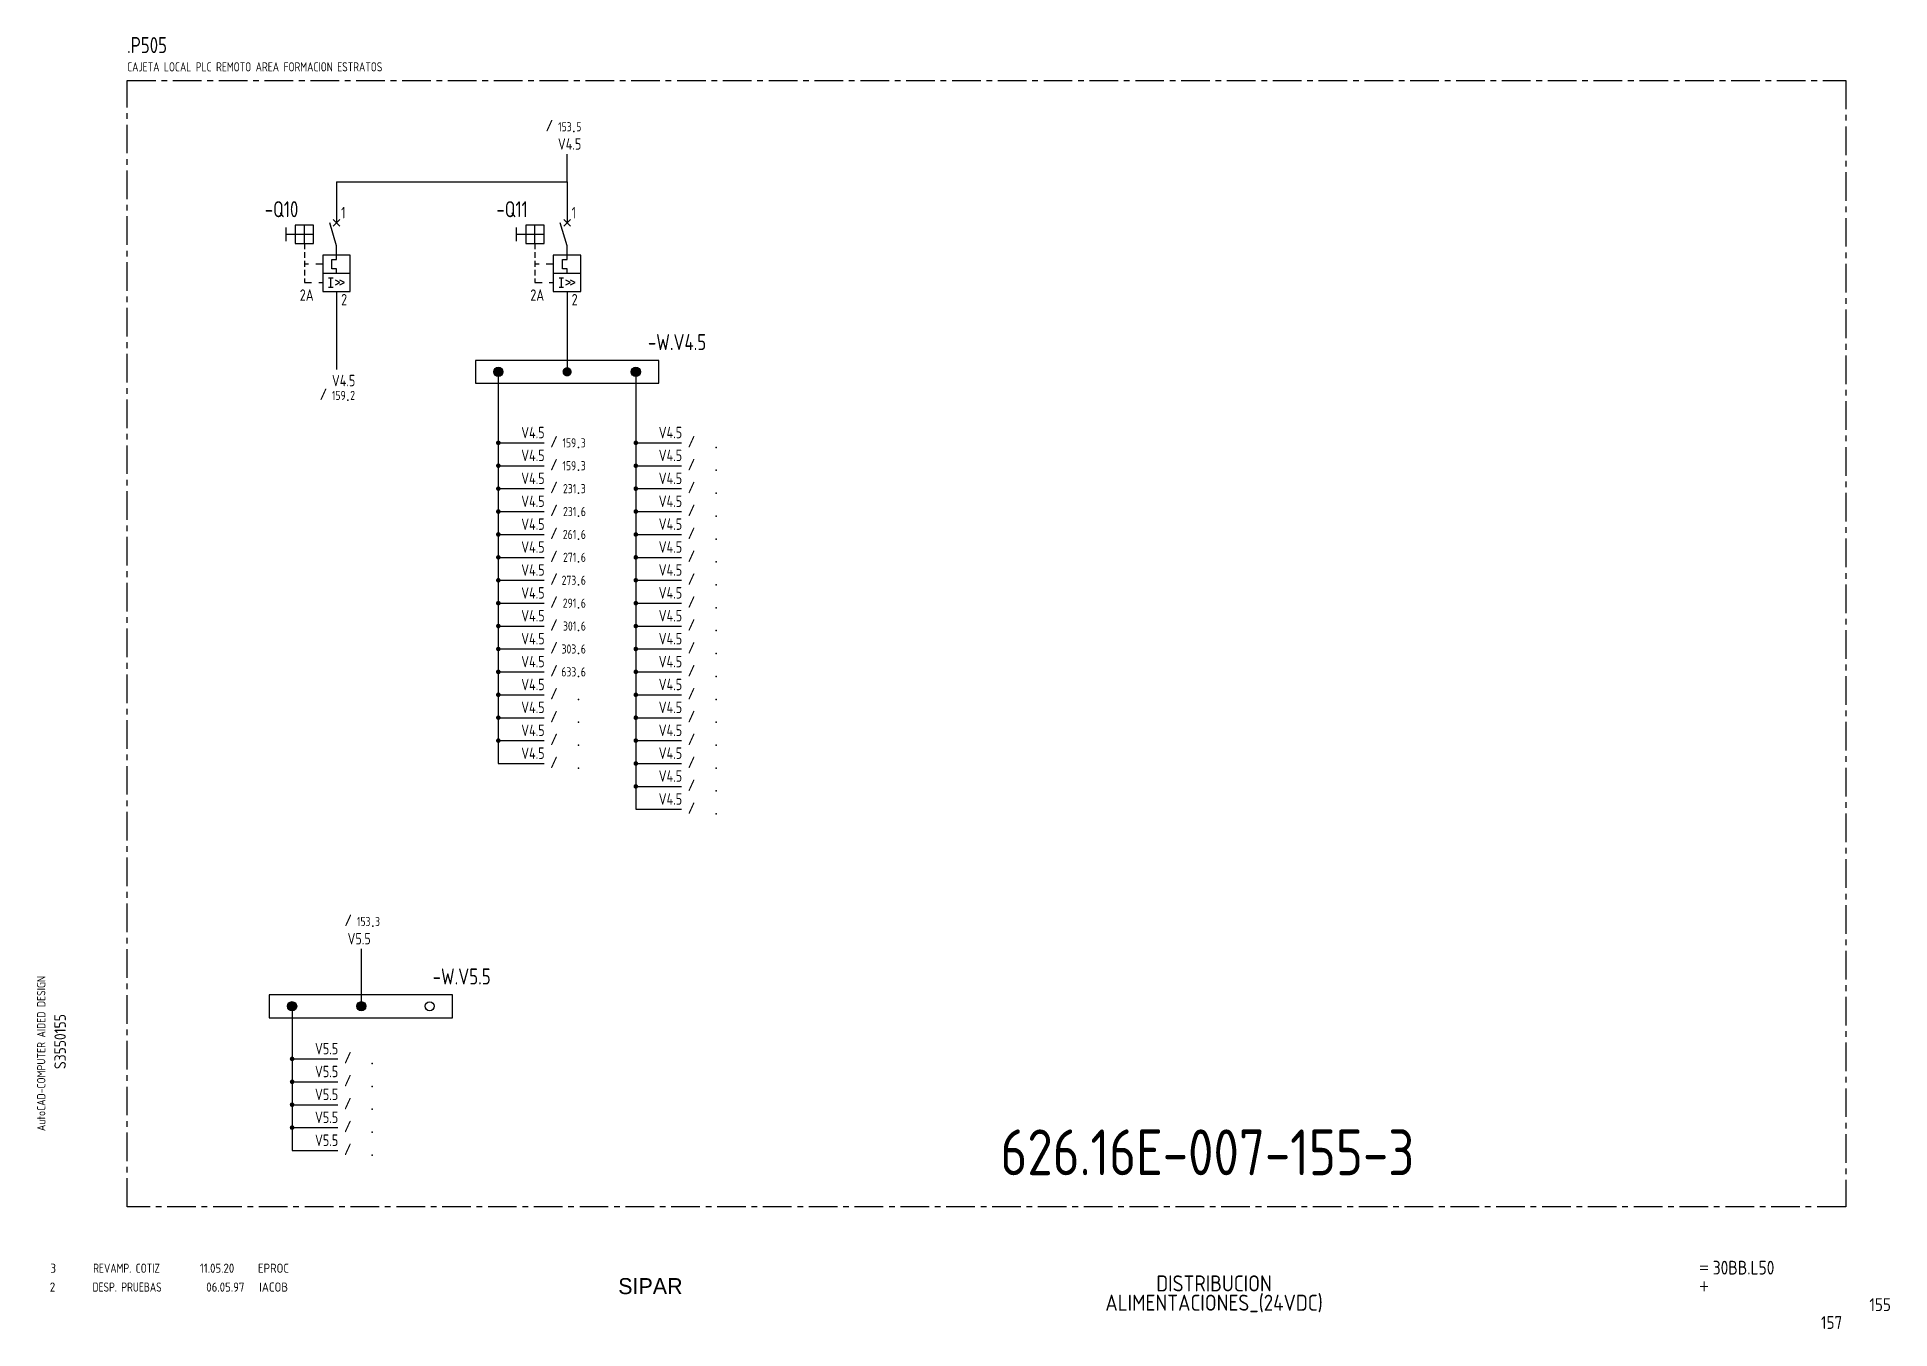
# Model space of a CAD drawing. Extents: x 10 to 414, y 6 to 288.
import ezdxf
from ezdxf.enums import TextEntityAlignment as Align

# ---------------------------------------------------------------- set-up
doc = ezdxf.new("R2010")
doc.units = 0
doc.header["$LTSCALE"] = 5
doc.header["$MEASUREMENT"] = 0
doc.header["$PDSIZE"] = -2
for name, pattern in [('CENTER', [2, 1.25, -0.25, 0.25, -0.25]), ('DASHED', [0.75, 0.5, -0.25]), ('HIDDEN', [0.38, 0.25, -0.13]), ('HIDDEN1', [0.62, 0.31, -0.31])]:
    doc.linetypes.add(name, pattern=pattern)
doc.layers.get('0').update_dxf_attribs({"linetype": 'CONTINUOUS'})
doc.layers.add('CART', color=7, linetype='CONTINUOUS')
doc.styles.add('DIN', font='DIN.shx', dxfattribs={"width": 0.85})
doc.styles.add('ISO', font='DIN', dxfattribs={"width": 0.8})
doc.styles.add('N', font='ROMANS', dxfattribs={"width": 0.85, "height": 3})
doc.styles.add('SIMPLEX', font='SIMPLEX', dxfattribs={"width": 0.85})
doc.styles.add('X', font='UNIV.SHX', dxfattribs={"height": 3.5})

# ---------------------------------------------------------------- blocks, each defined once
blk = doc.blocks.new('NOTA')
at = {"color": 5, "linetype": 'Continuous'}
blk.add_line((0, 0), (0, 0), dxfattribs=at)
at = {"color": 3, "style": 'DIN', "width": 0.8}
blk.add_attdef('NOME', text='', height=3.5, dxfattribs=at).set_placement((0, 0), align=Align.MIDDLE)
at = {"color": 7, "style": 'SIMPLEX', "flags": 9}
for tag, p in [('TIPO', (-2.04, -5.14)), ('QUADRO', (-2.04, -7.64))]:
    blk.add_attdef(tag, p, '', height=1, dxfattribs=at)
blk = doc.blocks.new('CEI1076')
blk.add_point((-3.5, -1))
at = {"style": 'ISO'}
blk.add_text('/', height=2.5, dxfattribs=at).set_placement((-8, -1), align=Align.RIGHT)
for tag, height, style, flags, p in [('FG', 2, 'ISO', 8, (-4, -1)), ('#LINEA', 2.5, 'SIMPLEX', 1, (13.5, -4))]:
    blk.add_attdef(tag, text='', height=height, dxfattribs=dict(style=style, flags=flags)).set_placement(p, align=Align.RIGHT)
for tag, p, height, style, flags in [('CAT', (-3, -1), 2, 'ISO', 8), ('PRES', (2.5, -8.5), 2.5, 'SIMPLEX', 9)]:
    blk.add_attdef(tag, p, '', height=height, dxfattribs=dict(style=style, flags=flags))
at = {"color": 7, "linetype": 'Continuous', "style": 'ISO'}
blk.add_attdef('NOME', (3.5, 1), '', height=2.5, dxfattribs=at)
blk = doc.blocks.new('BOX')
at = {"color": 3, "style": 'ISO', "width": 0.8}
blk.add_attdef('BOX', (0, 6), '', height=3.5, dxfattribs=at)
at = {"color": 7, "style": 'ISO', "width": 0.8}
blk.add_attdef('DESC', (0, 2), '', height=2, dxfattribs=at)
blk = doc.blocks.new('REV2')
at = {"color": 3, "style": 'DIN'}
for s, width, p in [('2', 0.9, (12.45, 13.79)), ('DESP. PRUEBAS', 0.8, (21.76, 13.79)), ('06.05.97', 0.9, (46.59, 13.79)), ('IACOB', 0.9, (58.16, 13.79))]:
    blk.add_text(s, height=2, dxfattribs=dict(at, width=width)).set_placement(p)
blk = doc.blocks.new('X')
at = {"color": 7, "linetype": 'DASHED'}
for p, q in [((0.73, 0.73), (-0.73, -0.73)), ((-0.73, 0.73), (0.73, -0.73))]:
    blk.add_line(p, q, dxfattribs=at)

msp = doc.modelspace()

# ---------------------------------------------------------------- linework, layer by layer
at = {"color": 3, "linetype": 'CENTER'}
for p, q in [((29.32, 32.29), (29.32, 278.17)), ((29.32, 278.17), (404.32, 278.17)), ((404.32, 278.17), (404.32, 32.29)), ((404.32, 32.29), (29.32, 32.29))]:
    msp.add_line(p, q, dxfattribs=at)
for p, q in [((125.32, 256.09), (125.32, 262.09)), ((75.02, 256.09), (75.02, 247.09)), ((75.02, 256.09), (125.32, 256.09)), ((125.32, 256.09), (125.32, 247.09)), ((75.02, 242.09), (73.52, 247.09)), ((125.32, 242.09), (123.82, 247.09)), ((64.02, 243.09), (64.02, 246.09)), ((70.02, 244.59), (64.02, 244.59)), ((70.02, 246.59), (66.02, 246.59)), ((66.02, 246.59), (66.02, 242.59)), ((66.02, 242.59), (70.02, 242.59)), ((68.02, 242.59), (68.02, 246.59)), ((70.02, 242.59), (70.02, 246.59)), ((114.32, 243.09), (114.32, 246.09)), ((120.32, 244.59), (114.32, 244.59)), ((120.32, 246.59), (116.32, 246.59)), ((116.32, 246.59), (116.32, 242.59)), ((116.32, 242.59), (120.32, 242.59)), ((118.32, 242.59), (118.32, 246.59)), ((120.32, 242.59), (120.32, 246.59)), ((78.02, 240.09), (72.02, 240.09)), ((72.02, 240.09), (72.02, 232.09)), ((74.02, 237.09), (74.02, 239.09)), ((74.02, 239.09), (75.02, 239.09)), ((75.02, 239.09), (75.02, 242.09)), ((78.02, 232.09), (78.02, 240.09)), ((128.32, 240.09), (122.32, 240.09)), ((122.32, 240.09), (122.32, 232.09)), ((124.32, 237.09), (124.32, 239.09)), ((124.32, 239.09), (125.32, 239.09)), ((125.32, 239.09), (125.32, 242.09)), ((128.32, 232.09), (128.32, 240.09)), ((78.02, 236.09), (72.02, 236.09)), ((73.27, 235.09), (74.27, 235.09)), ((73.77, 233.09), (73.77, 235.09)), ((75.02, 237.09), (74.02, 237.09)), ((75.77, 234.09), (74.77, 234.59)), ((75.02, 236.09), (75.02, 237.09)), ((76.77, 234.09), (75.77, 234.59)), ((128.32, 236.09), (122.32, 236.09)), ((123.57, 235.09), (124.57, 235.09)), ((124.07, 233.09), (124.07, 235.09)), ((125.32, 237.09), (124.32, 237.09)), ((126.07, 234.09), (125.07, 234.59)), ((125.32, 236.09), (125.32, 237.09)), ((127.07, 234.09), (126.07, 234.59)), ((72.02, 232.09), (78.02, 232.09)), ((73.27, 233.09), (74.27, 233.09)), ((74.77, 233.59), (75.77, 234.09)), ((75.02, 232.09), (75.02, 215.09)), ((75.77, 233.59), (76.77, 234.09)), ((122.32, 232.09), (128.32, 232.09)), ((123.57, 233.09), (124.57, 233.09)), ((125.07, 233.59), (126.07, 234.09)), ((125.32, 232.09), (125.32, 215.09)), ((126.07, 233.59), (127.07, 234.09)), ((110.32, 214.09), (110.32, 129.09)), ((140.32, 214.09), (140.32, 119.09)), ((110.32, 199.09), (120.32, 199.09)), ((140.32, 199.09), (150.32, 199.09)), ((110.32, 194.09), (120.32, 194.09)), ((140.32, 194.09), (150.32, 194.09)), ((110.32, 189.09), (120.32, 189.09)), ((140.32, 189.09), (150.32, 189.09)), ((110.32, 184.09), (120.32, 184.09)), ((140.32, 184.09), (150.32, 184.09)), ((110.32, 179.09), (120.32, 179.09)), ((140.32, 179.09), (150.32, 179.09)), ((110.32, 174.09), (120.32, 174.09)), ((140.32, 174.09), (150.32, 174.09)), ((110.32, 169.09), (120.32, 169.09)), ((140.32, 169.09), (150.32, 169.09)), ((110.32, 164.09), (120.32, 164.09)), ((140.32, 164.09), (150.32, 164.09)), ((110.32, 159.09), (120.32, 159.09)), ((140.32, 159.09), (150.32, 159.09)), ((110.32, 154.09), (120.32, 154.09)), ((140.32, 154.09), (150.32, 154.09)), ((110.32, 149.09), (120.32, 149.09)), ((140.32, 149.09), (150.32, 149.09)), ((110.32, 144.09), (120.32, 144.09)), ((140.32, 144.09), (150.32, 144.09)), ((110.32, 139.09), (120.32, 139.09)), ((140.32, 139.09), (150.32, 139.09)), ((110.32, 134.09), (120.32, 134.09)), ((140.32, 134.09), (150.32, 134.09)), ((110.32, 129.09), (120.32, 129.09)), ((140.32, 129.09), (150.32, 129.09)), ((140.32, 124.09), (150.32, 124.09)), ((140.32, 119.09), (150.32, 119.09)), ((80.42, 88.6), (80.42, 75.1)), ((65.32, 76.6), (65.32, 44.6)), ((65.32, 64.6), (75.32, 64.6)), ((65.32, 59.6), (75.32, 59.6)), ((65.32, 54.6), (75.32, 54.6)), ((65.32, 49.6), (75.32, 49.6)), ((65.32, 44.6), (75.32, 44.6))]:
    msp.add_line(p, q)
at = {"linetype": 'HIDDEN'}
for p, q in [((68.02, 242.59), (68.02, 234.09)), ((118.32, 242.59), (118.32, 234.09))]:
    msp.add_line(p, q, dxfattribs=at)
at = {"linetype": 'HIDDEN1'}
for p, q in [((72.02, 238.09), (68.02, 238.09)), ((122.32, 238.09), (118.32, 238.09)), ((68.02, 234.09), (72.02, 234.09)), ((118.32, 234.09), (122.32, 234.09))]:
    msp.add_line(p, q, dxfattribs=at)
at = {"color": 4}
for p, q in [((145.32, 217.09), (105.32, 217.09)), ((105.32, 217.09), (105.32, 212.09)), ((145.32, 212.09), (145.32, 217.09)), ((105.32, 212.09), (145.32, 212.09)), ((100.32, 78.6), (60.32, 78.6)), ((60.32, 78.6), (60.32, 73.6)), ((100.32, 73.6), (100.32, 78.6)), ((60.32, 73.6), (100.32, 73.6))]:
    msp.add_line(p, q, dxfattribs=at)
for points, const_width in [([(109.82, 214.59, 1), (110.82, 214.59, 1)], 1), ([(124.82, 214.59, 1), (125.82, 214.59, 1)], 1), ([(139.82, 214.59, 1), (140.82, 214.59, 1)], 1), ([(110.07, 199.09, 1), (110.57, 199.09, 1)], 0.5), ([(140.07, 199.09, 1), (140.57, 199.09, 1)], 0.5), ([(110.07, 194.09, 1), (110.57, 194.09, 1)], 0.5), ([(140.07, 194.09, 1), (140.57, 194.09, 1)], 0.5), ([(110.07, 189.09, 1), (110.57, 189.09, 1)], 0.5), ([(140.07, 189.09, 1), (140.57, 189.09, 1)], 0.5), ([(110.07, 184.09, 1), (110.57, 184.09, 1)], 0.5), ([(140.07, 184.09, 1), (140.57, 184.09, 1)], 0.5), ([(110.07, 179.09, 1), (110.57, 179.09, 1)], 0.5), ([(140.07, 179.09, 1), (140.57, 179.09, 1)], 0.5), ([(110.07, 174.09, 1), (110.57, 174.09, 1)], 0.5), ([(140.07, 174.09, 1), (140.57, 174.09, 1)], 0.5), ([(110.07, 169.09, 1), (110.57, 169.09, 1)], 0.5), ([(140.07, 169.09, 1), (140.57, 169.09, 1)], 0.5), ([(110.07, 164.09, 1), (110.57, 164.09, 1)], 0.5), ([(140.07, 164.09, 1), (140.57, 164.09, 1)], 0.5), ([(110.07, 159.09, 1), (110.57, 159.09, 1)], 0.5), ([(140.07, 159.09, 1), (140.57, 159.09, 1)], 0.5), ([(110.07, 154.09, 1), (110.57, 154.09, 1)], 0.5), ([(140.07, 154.09, 1), (140.57, 154.09, 1)], 0.5), ([(110.07, 149.09, 1), (110.57, 149.09, 1)], 0.5), ([(140.07, 149.09, 1), (140.57, 149.09, 1)], 0.5), ([(110.07, 144.09, 1), (110.57, 144.09, 1)], 0.5), ([(140.07, 144.09, 1), (140.57, 144.09, 1)], 0.5), ([(110.07, 139.09, 1), (110.57, 139.09, 1)], 0.5), ([(140.07, 139.09, 1), (140.57, 139.09, 1)], 0.5), ([(110.07, 134.09, 1), (110.57, 134.09, 1)], 0.5), ([(140.07, 134.09, 1), (140.57, 134.09, 1)], 0.5), ([(140.07, 129.09, 1), (140.57, 129.09, 1)], 0.5), ([(140.07, 124.09, 1), (140.57, 124.09, 1)], 0.5), ([(64.82, 76.1, 1), (65.82, 76.1, 1)], 1), ([(79.92, 76.1, 1), (80.92, 76.1, 1)], 1), ([(65.07, 64.6, 1), (65.57, 64.6, 1)], 0.5), ([(65.07, 59.6, 1), (65.57, 59.6, 1)], 0.5), ([(65.07, 54.6, 1), (65.57, 54.6, 1)], 0.5), ([(65.07, 49.6, 1), (65.57, 49.6, 1)], 0.5)]:
    msp.add_lwpolyline(points, format="xyb", close=True, dxfattribs=dict(const_width=const_width))
for centre in [(110.32, 214.59), (140.32, 214.59), (65.32, 76.1), (80.42, 76.1)]:
    msp.add_circle(centre, 1)
at = {"linetype": 'Continuous'}
msp.add_circle((95.32, 76.1), 0.981, dxfattribs=at)

# ---------------------------------------------------------------- block references
for name, p, values in [('BOX', (29.32, 278.17), {'BOX': '.P505', 'DESC': 'CAJETA LOCAL PLC REMOTO AREA FORMACION ESTRATOS'}), ('NOTA', (63.02, 250.09), {'NOME': '-Q10'}), ('NOTA', (113.32, 250.09), {'NOME': '-Q11'}), ('NOTA', (149.32, 221.09), {'NOME': '-W.V4.5'}), ('NOTA', (102.32, 82.6), {'NOME': '-W.V5.5'})]:
    msp.add_blockref(name, p).add_auto_attribs(values)
ref = msp.add_blockref('CEI1076', (130.32, 268.09))
ref.add_attrib('NOME', 'V4.5', (123.32, 263.09), dxfattribs={"color": 7, "linetype": 'Continuous', "height": 2.5, "style": 'DIN', "width": 0.8})
ref.add_attrib('FG', '153', dxfattribs={"height": 2, "style": 'DIN', "width": 0.8, "flags": 8}).set_placement((126.32, 267.09), align=Align.RIGHT)
ref.add_attrib('CAT', '5', (127.32, 267.09), dxfattribs={"height": 2, "style": 'DIN', "width": 0.8, "flags": 8})
for name, p in [('X', (75.02, 247.09)), ('X', (125.32, 247.09)), ('REV2', (0, 0))]:
    msp.add_blockref(name, p, dxfattribs=at)
ref = msp.add_blockref('CEI1076', (81.01, 209.44))
ref.add_attrib('NOME', 'V4.5', (74.01, 211.44), dxfattribs={"color": 7, "linetype": 'Continuous', "height": 2.5, "style": 'DIN', "width": 0.8})
ref.add_attrib('FG', '159', dxfattribs={"height": 2, "style": 'DIN', "width": 0.8, "flags": 8}).set_placement((77.01, 208.44), align=Align.RIGHT)
ref.add_attrib('CAT', '2', (78.01, 208.44), dxfattribs={"height": 2, "style": 'DIN', "width": 0.8, "flags": 8})
ref = msp.add_blockref('CEI1076', (131.32, 199.09))
ref.add_attrib('NOME', 'V4.5', (115.32, 200.09), dxfattribs={"color": 7, "linetype": 'Continuous', "height": 2.5, "style": 'DIN', "width": 0.8})
ref.add_attrib('FG', '159', dxfattribs={"height": 2, "style": 'DIN', "width": 0.8, "flags": 8}).set_placement((127.32, 198.09), align=Align.RIGHT)
ref.add_attrib('CAT', '3', (128.32, 198.09), dxfattribs={"height": 2, "style": 'DIN', "width": 0.8, "flags": 8})
ref = msp.add_blockref('CEI1076', (161.32, 199.09))
ref.add_attrib('NOME', 'V4.5', (145.32, 200.09), dxfattribs={"color": 7, "linetype": 'Continuous', "height": 2.5, "style": 'DIN', "width": 0.8})
ref = msp.add_blockref('CEI1076', (131.32, 194.09))
ref.add_attrib('NOME', 'V4.5', (115.32, 195.09), dxfattribs={"color": 7, "linetype": 'Continuous', "height": 2.5, "style": 'DIN', "width": 0.8})
ref.add_attrib('FG', '159', dxfattribs={"height": 2, "style": 'DIN', "width": 0.8, "flags": 8}).set_placement((127.32, 193.09), align=Align.RIGHT)
ref.add_attrib('CAT', '3', (128.32, 193.09), dxfattribs={"height": 2, "style": 'DIN', "width": 0.8, "flags": 8})
ref = msp.add_blockref('CEI1076', (161.32, 194.09))
ref.add_attrib('NOME', 'V4.5', (145.32, 195.09), dxfattribs={"color": 7, "linetype": 'Continuous', "height": 2.5, "style": 'DIN', "width": 0.8})
ref = msp.add_blockref('CEI1076', (131.32, 189.09))
ref.add_attrib('NOME', 'V4.5', (115.32, 190.09), dxfattribs={"color": 7, "linetype": 'Continuous', "height": 2.5, "style": 'DIN', "width": 0.8})
ref.add_attrib('FG', '231', dxfattribs={"height": 2, "style": 'DIN', "width": 0.8, "flags": 8}).set_placement((127.32, 188.09), align=Align.RIGHT)
ref.add_attrib('CAT', '3', (128.32, 188.09), dxfattribs={"height": 2, "style": 'DIN', "width": 0.8, "flags": 8})
ref = msp.add_blockref('CEI1076', (161.32, 189.09))
ref.add_attrib('NOME', 'V4.5', (145.32, 190.09), dxfattribs={"color": 7, "linetype": 'Continuous', "height": 2.5, "style": 'DIN', "width": 0.8})
ref = msp.add_blockref('CEI1076', (131.32, 184.09))
ref.add_attrib('NOME', 'V4.5', (115.32, 185.09), dxfattribs={"color": 7, "linetype": 'Continuous', "height": 2.5, "style": 'DIN', "width": 0.8})
ref.add_attrib('FG', '231', dxfattribs={"height": 2, "style": 'DIN', "width": 0.8, "flags": 8}).set_placement((127.32, 183.09), align=Align.RIGHT)
ref.add_attrib('CAT', '6', (128.32, 183.09), dxfattribs={"height": 2, "style": 'DIN', "width": 0.8, "flags": 8})
ref = msp.add_blockref('CEI1076', (161.32, 184.09))
ref.add_attrib('NOME', 'V4.5', (145.32, 185.09), dxfattribs={"color": 7, "linetype": 'Continuous', "height": 2.5, "style": 'DIN', "width": 0.8})
ref = msp.add_blockref('CEI1076', (131.32, 179.09))
ref.add_attrib('NOME', 'V4.5', (115.32, 180.09), dxfattribs={"color": 7, "linetype": 'Continuous', "height": 2.5, "style": 'DIN', "width": 0.8})
ref.add_attrib('FG', '261', dxfattribs={"height": 2, "style": 'DIN', "width": 0.8, "flags": 8}).set_placement((127.32, 178.09), align=Align.RIGHT)
ref.add_attrib('CAT', '6', (128.32, 178.09), dxfattribs={"height": 2, "style": 'DIN', "width": 0.8, "flags": 8})
ref = msp.add_blockref('CEI1076', (161.32, 179.09))
ref.add_attrib('NOME', 'V4.5', (145.32, 180.09), dxfattribs={"color": 7, "linetype": 'Continuous', "height": 2.5, "style": 'DIN', "width": 0.8})
ref = msp.add_blockref('CEI1076', (131.32, 174.09))
ref.add_attrib('NOME', 'V4.5', (115.32, 175.09), dxfattribs={"color": 7, "linetype": 'Continuous', "height": 2.5, "style": 'DIN', "width": 0.8})
ref.add_attrib('FG', '271', dxfattribs={"height": 2, "style": 'DIN', "width": 0.8, "flags": 8}).set_placement((127.32, 173.09), align=Align.RIGHT)
ref.add_attrib('CAT', '6', (128.32, 173.09), dxfattribs={"height": 2, "style": 'DIN', "width": 0.8, "flags": 8})
ref = msp.add_blockref('CEI1076', (161.32, 174.09))
ref.add_attrib('NOME', 'V4.5', (145.32, 175.09), dxfattribs={"color": 7, "linetype": 'Continuous', "height": 2.5, "style": 'DIN', "width": 0.8})
ref = msp.add_blockref('CEI1076', (131.32, 169.09))
ref.add_attrib('NOME', 'V4.5', (115.32, 170.09), dxfattribs={"color": 7, "linetype": 'Continuous', "height": 2.5, "style": 'DIN', "width": 0.8})
ref.add_attrib('FG', '273', dxfattribs={"height": 2, "style": 'DIN', "width": 0.8, "flags": 8}).set_placement((127.32, 168.09), align=Align.RIGHT)
ref.add_attrib('CAT', '6', (128.32, 168.09), dxfattribs={"height": 2, "style": 'DIN', "width": 0.8, "flags": 8})
ref = msp.add_blockref('CEI1076', (161.32, 169.09))
ref.add_attrib('NOME', 'V4.5', (145.32, 170.09), dxfattribs={"color": 7, "linetype": 'Continuous', "height": 2.5, "style": 'DIN', "width": 0.8})
ref = msp.add_blockref('CEI1076', (131.32, 164.09))
ref.add_attrib('NOME', 'V4.5', (115.32, 165.09), dxfattribs={"color": 7, "linetype": 'Continuous', "height": 2.5, "style": 'DIN', "width": 0.8})
ref.add_attrib('FG', '291', dxfattribs={"height": 2, "style": 'DIN', "width": 0.8, "flags": 8}).set_placement((127.32, 163.09), align=Align.RIGHT)
ref.add_attrib('CAT', '6', (128.32, 163.09), dxfattribs={"height": 2, "style": 'DIN', "width": 0.8, "flags": 8})
ref = msp.add_blockref('CEI1076', (161.32, 164.09))
ref.add_attrib('NOME', 'V4.5', (145.32, 165.09), dxfattribs={"color": 7, "linetype": 'Continuous', "height": 2.5, "style": 'DIN', "width": 0.8})
ref = msp.add_blockref('CEI1076', (131.32, 159.09))
ref.add_attrib('NOME', 'V4.5', (115.32, 160.09), dxfattribs={"color": 7, "linetype": 'Continuous', "height": 2.5, "style": 'DIN', "width": 0.8})
ref.add_attrib('FG', '301', dxfattribs={"height": 2, "style": 'DIN', "width": 0.8, "flags": 8}).set_placement((127.32, 158.09), align=Align.RIGHT)
ref.add_attrib('CAT', '6', (128.32, 158.09), dxfattribs={"height": 2, "style": 'DIN', "width": 0.8, "flags": 8})
ref = msp.add_blockref('CEI1076', (161.32, 159.09))
ref.add_attrib('NOME', 'V4.5', (145.32, 160.09), dxfattribs={"color": 7, "linetype": 'Continuous', "height": 2.5, "style": 'DIN', "width": 0.8})
ref = msp.add_blockref('CEI1076', (131.32, 154.09))
ref.add_attrib('NOME', 'V4.5', (115.32, 155.09), dxfattribs={"color": 7, "linetype": 'Continuous', "height": 2.5, "style": 'DIN', "width": 0.8})
ref.add_attrib('FG', '303', dxfattribs={"height": 2, "style": 'DIN', "width": 0.8, "flags": 8}).set_placement((127.32, 153.09), align=Align.RIGHT)
ref.add_attrib('CAT', '6', (128.32, 153.09), dxfattribs={"height": 2, "style": 'DIN', "width": 0.8, "flags": 8})
ref = msp.add_blockref('CEI1076', (161.32, 154.09))
ref.add_attrib('NOME', 'V4.5', (145.32, 155.09), dxfattribs={"color": 7, "linetype": 'Continuous', "height": 2.5, "style": 'DIN', "width": 0.8})
ref = msp.add_blockref('CEI1076', (131.32, 149.09))
ref.add_attrib('NOME', 'V4.5', (115.32, 150.09), dxfattribs={"color": 7, "linetype": 'Continuous', "height": 2.5, "style": 'DIN', "width": 0.8})
ref.add_attrib('FG', '633', dxfattribs={"height": 2, "style": 'DIN', "width": 0.8, "flags": 8}).set_placement((127.32, 148.09), align=Align.RIGHT)
ref.add_attrib('CAT', '6', (128.32, 148.09), dxfattribs={"height": 2, "style": 'DIN', "width": 0.8, "flags": 8})
ref = msp.add_blockref('CEI1076', (161.32, 149.09))
ref.add_attrib('NOME', 'V4.5', (145.32, 150.09), dxfattribs={"color": 7, "linetype": 'Continuous', "height": 2.5, "style": 'DIN', "width": 0.8})
ref = msp.add_blockref('CEI1076', (131.32, 144.09))
ref.add_attrib('NOME', 'V4.5', (115.32, 145.09), dxfattribs={"color": 7, "linetype": 'Continuous', "height": 2.5, "style": 'DIN', "width": 0.8})
ref = msp.add_blockref('CEI1076', (161.32, 144.09))
ref.add_attrib('NOME', 'V4.5', (145.32, 145.09), dxfattribs={"color": 7, "linetype": 'Continuous', "height": 2.5, "style": 'DIN', "width": 0.8})
ref = msp.add_blockref('CEI1076', (131.32, 139.09))
ref.add_attrib('NOME', 'V4.5', (115.32, 140.09), dxfattribs={"color": 7, "linetype": 'Continuous', "height": 2.5, "style": 'DIN', "width": 0.8})
ref = msp.add_blockref('CEI1076', (161.32, 139.09))
ref.add_attrib('NOME', 'V4.5', (145.32, 140.09), dxfattribs={"color": 7, "linetype": 'Continuous', "height": 2.5, "style": 'DIN', "width": 0.8})
ref = msp.add_blockref('CEI1076', (131.32, 134.09))
ref.add_attrib('NOME', 'V4.5', (115.32, 135.09), dxfattribs={"color": 7, "linetype": 'Continuous', "height": 2.5, "style": 'DIN', "width": 0.8})
ref = msp.add_blockref('CEI1076', (161.32, 134.09))
ref.add_attrib('NOME', 'V4.5', (145.32, 135.09), dxfattribs={"color": 7, "linetype": 'Continuous', "height": 2.5, "style": 'DIN', "width": 0.8})
ref = msp.add_blockref('CEI1076', (131.32, 129.09))
ref.add_attrib('NOME', 'V4.5', (115.32, 130.09), dxfattribs={"color": 7, "linetype": 'Continuous', "height": 2.5, "style": 'DIN', "width": 0.8})
ref = msp.add_blockref('CEI1076', (161.32, 129.09))
ref.add_attrib('NOME', 'V4.5', (145.32, 130.09), dxfattribs={"color": 7, "linetype": 'Continuous', "height": 2.5, "style": 'DIN', "width": 0.8})
ref = msp.add_blockref('CEI1076', (161.32, 124.09))
ref.add_attrib('NOME', 'V4.5', (145.32, 125.09), dxfattribs={"color": 7, "linetype": 'Continuous', "height": 2.5, "style": 'DIN', "width": 0.8})
ref = msp.add_blockref('CEI1076', (161.32, 119.09))
ref.add_attrib('NOME', 'V4.5', (145.32, 120.09), dxfattribs={"color": 7, "linetype": 'Continuous', "height": 2.5, "style": 'DIN', "width": 0.8})
ref = msp.add_blockref('CEI1076', (86.42, 94.6))
ref.add_attrib('NOME', 'V5.5', (77.42, 89.6), dxfattribs={"color": 7, "linetype": 'Continuous', "height": 2.5, "style": 'DIN', "width": 0.8})
ref.add_attrib('FG', '153', dxfattribs={"height": 2, "style": 'DIN', "width": 0.8, "flags": 8}).set_placement((82.42, 93.6), align=Align.RIGHT)
ref.add_attrib('CAT', '3', (83.42, 93.6), dxfattribs={"height": 2, "style": 'DIN', "width": 0.8, "flags": 8})
ref = msp.add_blockref('CEI1076', (86.32, 64.6))
ref.add_attrib('NOME', 'V5.5', (70.32, 65.6), dxfattribs={"color": 7, "linetype": 'Continuous', "height": 2.5, "style": 'DIN', "width": 0.8})
ref = msp.add_blockref('CEI1076', (86.32, 59.6))
ref.add_attrib('NOME', 'V5.5', (70.32, 60.6), dxfattribs={"color": 7, "linetype": 'Continuous', "height": 2.5, "style": 'DIN', "width": 0.8})
ref = msp.add_blockref('CEI1076', (86.32, 54.6))
ref.add_attrib('NOME', 'V5.5', (70.32, 55.6), dxfattribs={"color": 7, "linetype": 'Continuous', "height": 2.5, "style": 'DIN', "width": 0.8})
ref = msp.add_blockref('CEI1076', (86.32, 49.6))
ref.add_attrib('NOME', 'V5.5', (70.32, 50.6), dxfattribs={"color": 7, "linetype": 'Continuous', "height": 2.5, "style": 'DIN', "width": 0.8})
ref = msp.add_blockref('CEI1076', (86.32, 44.6))
ref.add_attrib('NOME', 'V5.5', (70.32, 45.6), dxfattribs={"color": 7, "linetype": 'Continuous', "height": 2.5, "style": 'DIN', "width": 0.8})

# ---------------------------------------------------------------- texts
at = {"style": 'ISO', "width": 0.8}
for s, p in [('1', (76.02, 248.09)), ('1', (126.32, 248.09)), ('2', (76.02, 229.09)), ('2', (126.32, 229.09))]:
    msp.add_text(s, height=2.5, dxfattribs=at).set_placement(p)
for p in [(70.02, 230.09), (120.32, 230.09)]:
    msp.add_text('2A', height=2.5, dxfattribs=at).set_placement(p, align=Align.RIGHT)
at = {"color": 3, "style": 'DIN'}
for s, width, p in [('3', 0.9, (12.6, 17.91)), ('REVAMP. COTIZ', 0.8, (21.92, 17.91)), ('11.05.20', 0.9, (45.19, 17.91)), ('EPROC', 0.9, (57.87, 17.91))]:
    msp.add_text(s, height=2, dxfattribs=dict(at, width=width)).set_placement(p)
at = {"color": 2, "insert": (219.88, 49.21), "char_height": 10, "width": 111.0411, "attachment_point": 1, "style": 'DIN'}
msp.add_mtext('626.16E-007-155-3', dxfattribs=at)
at = {"layer": 'CART', "color": 1, "style": 'DIN', "width": 0.9}
msp.add_text('AutoCAD-COMPUTER AIDED DESIGN', height=1.8, rotation=90, dxfattribs=at).set_placement((11.47, 48.84))
at = {"layer": 'CART', "color": 3, "style": 'N', "width": 0.85}
for s, p in [('=', (372.24, 17.91)), ('+', (372.24, 13.87))]:
    msp.add_text(s, height=2.5, dxfattribs=at).set_placement(p)
at = {"layer": 'CART', "color": 3, "style": 'DIN', "width": 0.9, "flags": 1}
msp.add_attdef('S3550155', text='', height=2.5, rotation=90, dxfattribs=at).set_placement((15.95, 68.38), align=Align.CENTER)
at = {"layer": 'CART', "color": 3, "style": 'DIN', "width": 0.85}
msp.add_attdef('30BB.L50', text='', height=3, dxfattribs=at).set_placement((375.33, 16.63), align=Align.BOTTOM_LEFT)
at = {"layer": 'CART', "color": 6, "style": 'X', "flags": 1}
msp.add_attdef('SIPAR', text='', height=3.5, dxfattribs=at).set_placement((143.5, 15), align=Align.MIDDLE)
at = {"layer": 'CART', "color": 2, "style": 'DIN', "width": 0.9, "flags": 1}
for tag, p in [('DISTRIBUCION', (266.5, 15.6)), ('ALIMENTACIONES_(24VDC)', (266.5, 11.39))]:
    msp.add_attdef(tag, text='', height=3.5, dxfattribs=at).set_placement(p, align=Align.MIDDLE)
msp.add_attdef('155', text='', height=2.8, dxfattribs=at).set_placement((414.2, 9.56), align=Align.RIGHT)
at = {"layer": 'CART', "color": 7, "style": 'DIN', "width": 0.9, "flags": 1}
msp.add_attdef('157', (398.93, 5.65), '', height=2.8, dxfattribs=at)

doc.saveas('drawing.dxf')
